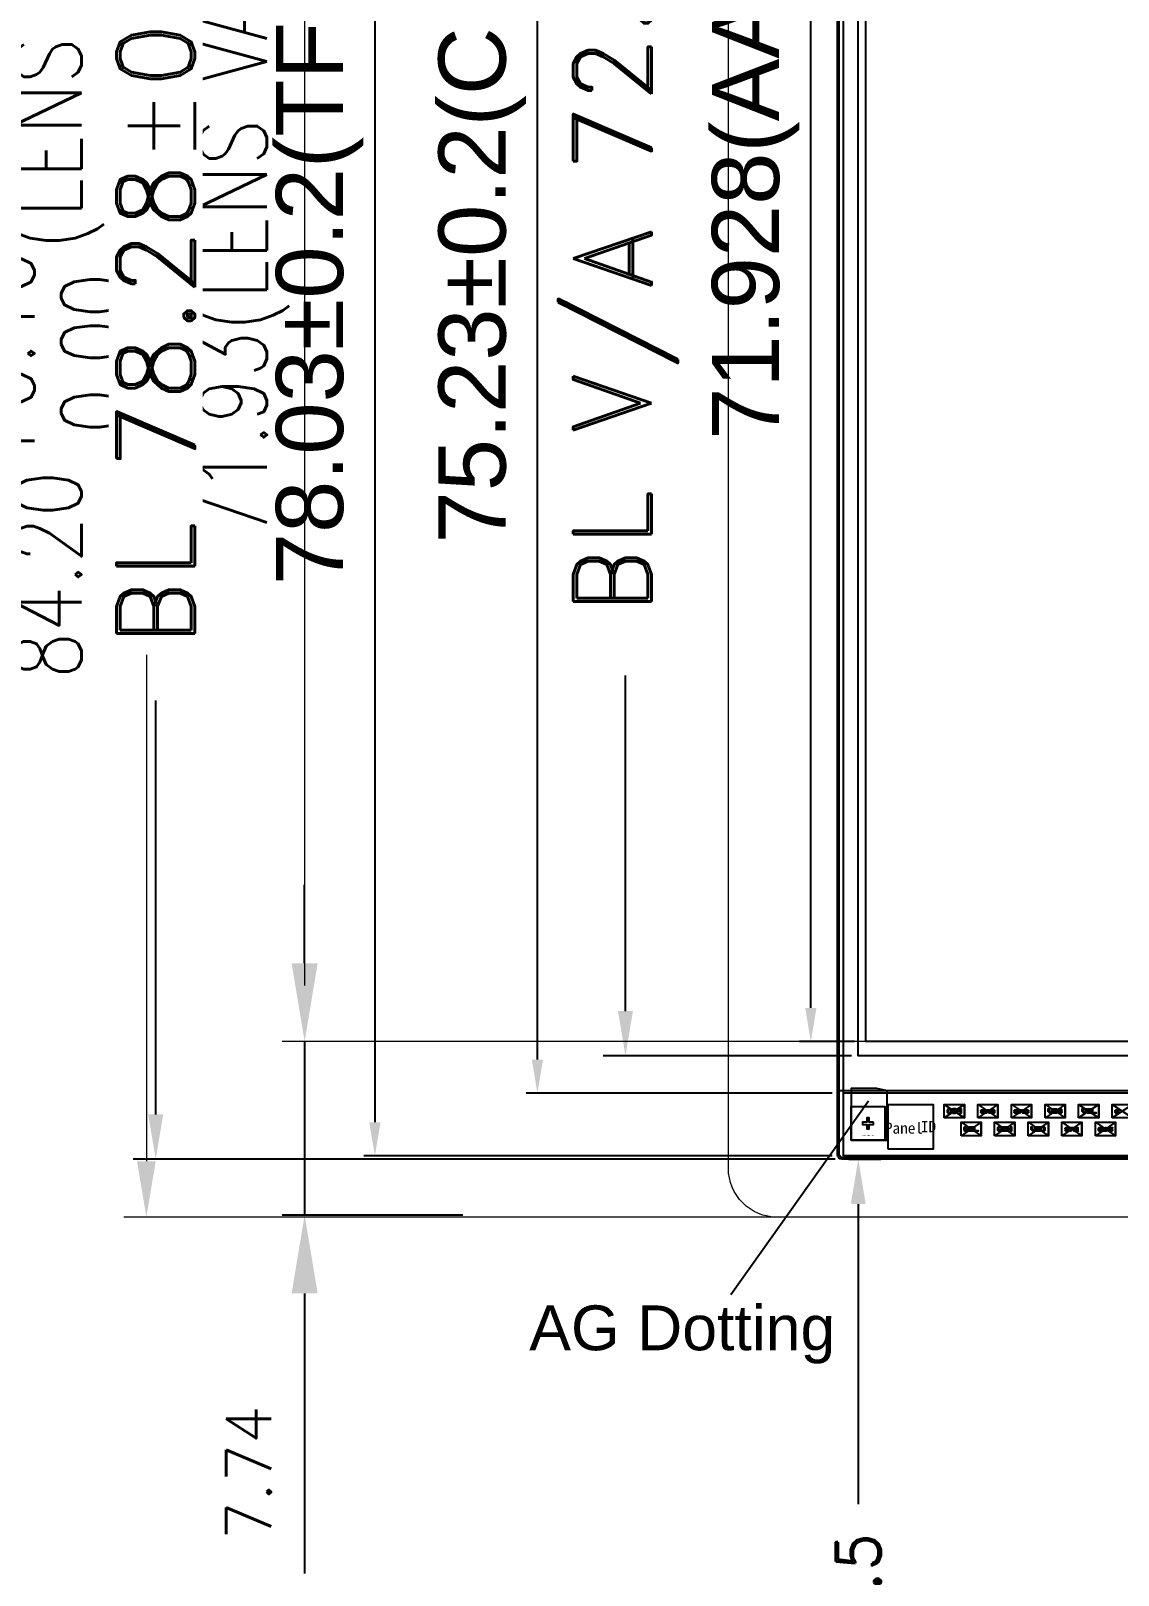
# Model space of a CAD drawing. Header units: millimetres. Extents: x 427 to 2444, y 137 to 817.
# Drawn here: x 1529.3 to 1577.9, y 268.5 to 337.4 of the extents above; entities that cross this region are included whole.
import ezdxf
from ezdxf.enums import TextEntityAlignment as Align

# ---------------------------------------------------------------- set-up
doc = ezdxf.new("R2010")
doc.units = ezdxf.units.MM
for name, color, linetype in [('DIM', 4, 'Continuous'), ('L1', 40, 'Continuous'), ('L240', 60, 'Continuous'), ('L4', 220, 'Continuous'), ('L6', 120, 'Continuous'), ('L63', 4, 'Continuous'), ('L90', 1, 'Continuous'), ('L91', 3, 'Continuous'), ('L92', 5, 'Continuous'), ('LCD_FPC', 22, 'Continuous'), ('Text', 7, 'Continuous')]:
    doc.layers.add(name, color=color, linetype=linetype)
doc.styles.add('Panel', font='arial.ttf')
doc.styles.add('ROMANS', font='romans.shx', dxfattribs={"width": 0.8})
doc.styles.get("Standard").update_dxf_attribs({"font": 'txt', "bigfont": 'gbcbig.shx'})
doc.styles.add('txt', font='simhei.ttf')
doc.styles.add('标注', font='romand.shx')
doc.dimstyles.new('AM_ISO', dxfattribs={"dimtxt": 2, "dimasz": 3.5, "dimexe": 1, "dimexo": 1, "dimgap": 1.5, "dimtad": 1, "dimzin": 9, "dimdsep": 46, "dimtxsty": 'Standard', "dimcen": 0, "dimclrd": 256, "dimclre": 256, "dimclrt": 256, "dimadec": 0, "dimazin": 2, "dimtp": 0.1, "dimtm": 0.1, "dimtfac": 1, "dimtmove": 0, "dimatfit": 3, "dimfxl": 1, "dimtolj": 1, "dimlwd": -1, "dimlwe": -1, "dimarcsym": 1})
doc.dimstyles.new('ISO-25$0', dxfattribs={"dimtxt": 2, "dimasz": 2, "dimexe": 1, "dimexo": 0.3, "dimgap": 0.6, "dimtad": 0, "dimzin": 1, "dimdsep": 46, "dimtxsty": '标注', "dimcen": 0, "dimclrd": 3, "dimclre": 3, "dimclrt": 3, "dimadec": 0, "dimazin": 0, "dimtfac": 1, "dimtmove": 0, "dimatfit": 3, "dimfxl": 1, "dimtolj": 1, "dimarcsym": 0})
doc.dimstyles.new('Panel', dxfattribs={"dimtxt": 3, "dimasz": 1.5, "dimexe": 0.5, "dimexo": 0.5, "dimgap": 0.5, "dimtad": 1, "dimdec": 4, "dimdsep": 46, "dimtxsty": 'Panel', "dimcen": 1.5, "dimclrd": 6, "dimclre": 6, "dimclrt": 6, "dimadec": 0, "dimazin": 0, "dimtfac": 1, "dimtdec": 4, "dimtmove": 0, "dimatfit": 3, "dimfxl": 1, "dimarcsym": 0})
doc.dimstyles.new('ZX', dxfattribs={"dimtxt": 6, "dimasz": 2.5, "dimexe": 1, "dimexo": 0, "dimgap": 0.4, "dimtad": 1, "dimlfac": -1, "dimzin": 1, "dimdsep": 46, "dimtxsty": 'ROMANS', "dimcen": 2.5, "dimclre": 4, "dimadec": 0, "dimazin": 0, "dimtfac": 1, "dimtmove": 0, "dimatfit": 3, "dimfxl": 1, "dimtolj": 1, "dimtzin": 0, "dimlwd": 13, "dimlwe": 13, "dimarcsym": 0})
doc.dimstyles.new('ZX-0.2', dxfattribs={"dimtxt": 6, "dimasz": 2.5, "dimexe": 1, "dimexo": 0, "dimgap": 0.4, "dimtad": 1, "dimlfac": -1, "dimzin": 1, "dimdsep": 46, "dimtxsty": 'ROMANS', "dimcen": 2.5, "dimclre": 4, "dimadec": 0, "dimazin": 0, "dimtol": 1, "dimtm": 0.2, "dimtfac": 1, "dimtmove": 0, "dimatfit": 3, "dimfxl": 1, "dimtolj": 1, "dimtzin": 0, "dimlwd": 13, "dimlwe": 13, "dimarcsym": 1})

# ---------------------------------------------------------------- blocks, each defined once
blk = doc.blocks.new('*D185')
at = {"layer": 'Defpoints', "color": 0}
for p in [(1562.558, 368.67), (1534.492, 284.47), (1575.45, 284.47)]:
    blk.add_point(p, dxfattribs=at)
at = {"layer": 'DIM', "color": 4, "lineweight": 13}
for p, q in [((1562.558, 368.67), (1533.492, 368.67)), ((1575.45, 284.47), (1533.492, 284.47))]:
    blk.add_line(p, q, dxfattribs=at)
at = {"layer": 'DIM', "color": 0, "lineweight": 13}
blk.add_line((1534.492, 366.17), (1534.492, 286.97), dxfattribs=at)
at = {"layer": 'DIM', "color": 0}
for points in [[(1534.075, 366.17), (1534.909, 366.17), (1534.492, 368.67)], [(1534.075, 286.97), (1534.909, 286.97), (1534.492, 284.47)]]:
    blk.add_solid(points, dxfattribs=at)
at = {"layer": 'DIM', "color": 0, "lineweight": 0, "insert": (1530.092, 326.57), "char_height": 3, "attachment_point": 5, "rotation": 90, "style": 'ROMANS'}
blk.add_mtext('\\A1;84.20\\S+0.10^  0.00;(LENS OD)', dxfattribs=at)
blk = doc.blocks.new('*D186')
at = {"layer": 'Defpoints', "color": 0}
for p in [(1567.752, 364.238), (1541.557, 292.31), (1566.646, 292.31)]:
    blk.add_point(p, dxfattribs=at)
at = {"layer": 'DIM', "color": 4, "lineweight": 13}
for p, q in [((1567.752, 364.238), (1540.557, 364.238)), ((1566.646, 292.31), (1540.557, 292.31))]:
    blk.add_line(p, q, dxfattribs=at)
at = {"layer": 'DIM', "color": 0, "lineweight": 13}
blk.add_line((1541.557, 361.738), (1541.557, 294.81), dxfattribs=at)
at = {"layer": 'DIM', "color": 0}
for points in [[(1541.14, 361.738), (1541.974, 361.738), (1541.557, 364.238)], [(1541.14, 294.81), (1541.974, 294.81), (1541.557, 292.31)]]:
    blk.add_solid(points, dxfattribs=at)
at = {"layer": 'DIM', "color": 0, "lineweight": 0, "insert": (1538.871, 327.505), "char_height": 3, "attachment_point": 5, "rotation": 90, "style": 'ROMANS'}
blk.add_mtext('\\A1;71.93(LENS VA)', dxfattribs=at)
blk = doc.blocks.new('*D187')
at = {"layer": 'Defpoints', "color": 0}
for p in [(1644.671, 394.939), (1560.471, 352.03), (1644.671, 294.205)]:
    blk.add_point(p, dxfattribs=at)
at = {"layer": 'DIM', "color": 4, "lineweight": 13}
for p, q in [((1560.471, 352.03), (1560.471, 395.939)), ((1644.671, 294.205), (1644.671, 395.939))]:
    blk.add_line(p, q, dxfattribs=at)
at = {"layer": 'DIM', "color": 0, "lineweight": 13}
blk.add_line((1562.971, 394.939), (1642.171, 394.939), dxfattribs=at)
at = {"layer": 'DIM', "color": 0}
for points in [[(1562.971, 395.355), (1562.971, 394.522), (1560.471, 394.939)], [(1642.171, 395.355), (1642.171, 394.522), (1644.671, 394.939)]]:
    blk.add_solid(points, dxfattribs=at)
at = {"layer": 'DIM', "color": 0, "lineweight": 0, "insert": (1602.571, 399.339), "char_height": 3, "attachment_point": 5, "style": 'ROMANS'}
blk.add_mtext('\\A1;84.20\\S+0.10^  0.00;(LENS OD)', dxfattribs=at)
blk = doc.blocks.new('*D190')
at = {"layer": 'Defpoints', "color": 0}
for p in [(1541.557, 292.31), (1541.557, 284.57), (1549.614, 284.57)]:
    blk.add_point(p, dxfattribs=at)
at = {"layer": 'DIM'}
for p, q in [((1541.557, 295.81), (1541.557, 299.31)), ((1541.557, 292.31), (1541.557, 284.57)), ((1548.614, 284.57), (1540.557, 284.57)), ((1541.557, 281.07), (1541.557, 268.57))]:
    blk.add_line(p, q, dxfattribs=at)
for points in [[(1540.974, 295.81), (1542.14, 295.81), (1541.557, 292.31)], [(1540.974, 281.07), (1542.14, 281.07), (1541.557, 284.57)]]:
    blk.add_solid(points, dxfattribs=at)
at = {"layer": 'DIM', "lineweight": 0, "insert": (1539.057, 273.07), "char_height": 2, "attachment_point": 5, "rotation": 90}
blk.add_mtext('\\A1;7.74', dxfattribs=at)
blk = doc.blocks.new('GND_PAD')
at = {"layer": 'L6'}
blk.add_lwpolyline([(0.15, 0.1), (0.15, 2.297925), (0.605212, 2.4), (1.75, 2.4), (1.75, 0.1), (0.15, 0.1)], close=True, dxfattribs=at)
blk = doc.blocks.new('CELL_KEY_II')
at = {"layer": 'L1'}
blk.add_lwpolyline([(0.25, 0.05), (0.05, 0.05), (0.05, 0.25), (-0.05, 0.25), (-0.05, 0.05), (-0.25, 0.05), (-0.25, -0.05), (-0.05, -0.05), (-0.05, -0.25), (0.05, -0.25), (0.05, -0.05), (0.25, -0.05), (0.25, 0.05)], close=True, dxfattribs=at)
at = {"layer": 'L63'}
blk.add_lwpolyline([(-0.75, -0.75), (-0.75, 0.75), (0.75, 0.75), (0.75, -0.75), (-0.75, -0.75)], close=True, dxfattribs=at)
at = {"layer": 'L63', "style": 'txt'}
blk.add_text('PANEL PROC KEY', height=0.05, dxfattribs=at).set_placement((-0.007, -0.5425), align=Align.MIDDLE_CENTER)
blk = doc.blocks.new('PANEL_ID')
at = {"layer": 'L1'}
blk.add_lwpolyline([(0, 0), (0, 2), (2, 2), (2, 0), (0, 0)], close=True, dxfattribs=at)
at = {"layer": 'L240', "style": 'txt'}
for s, p in [('Panel', (0.70325, 0.94075)), ('ID', (1.7995, 1.002583))]:
    blk.add_text(s, height=0.5, dxfattribs=at).set_placement(p, align=Align.MIDDLE_CENTER)
blk = doc.blocks.new('CELL_TEST_PAD_GOA')
at = {"color": 5, "linetype": 'Continuous'}
blk.add_lwpolyline([(-0.15, 0.6), (0.75, 0), (0.75, 0.6), (-0.15, 0)], dxfattribs=at)
at = {"layer": 'L63', "color": 5}
blk.add_lwpolyline([(-0.15, 0), (-0.15, 0.6), (0.75, 0.6), (0.75, 0), (-0.15, 0)], close=True, dxfattribs=at)
blk = doc.blocks.new('CELL_TEST_GOA_NUMBER')
at = {"layer": 'L4'}
for points in [[(1.60625, 0.0395), (1.60625, 0.1595), (1.64625, 0.1995), (1.76625, 0.1995), (1.80625, 0.1595), (1.80625, 0.1195), (1.76625, 0.1195), (1.76625, 0.1395), (1.74625, 0.1595), (1.66625, 0.1595), (1.64625, 0.1395), (1.64625, 0.0595), (1.66625, 0.0395), (1.74625, 0.0395), (1.76625, 0.0595), (1.76625, 0.0795), (1.80625, 0.0795), (1.80625, 0.0395), (1.76625, -0.0005), (1.64625, -0.0005), (1.60625, 0.0395)], [(1.85625, -0.0005), (1.97625, -0.0005), (2.01625, 0.0395), (2.01625, 0.1595), (1.97625, 0.1995), (1.85625, 0.1995), (1.81625, 0.1595), (1.81625, 0.0395), (1.85625, -0.0005), (1.85625, 0.1395), (1.87625, 0.1595), (1.95625, 0.1595), (1.97625, 0.1395), (1.97625, 0.0595), (1.95625, 0.0395), (1.87625, 0.0395), (1.85625, 0.0595), (1.85625, -0.0005)], [(2.02625, -0.0005), (2.02625, 0.1995), (2.06625, 0.1995), (2.12625, 0.1395), (2.18625, 0.1995), (2.22625, 0.1995), (2.22625, -0.0005), (2.18625, -0.0005), (2.18625, 0.1395), (2.12625, 0.0795), (2.06625, 0.1395), (2.06625, -0.0005), (2.02625, -0.0005)], [(3.09875, 0.033), (3.09875, 0.048), (3.12875, 0.048), (3.14375, 0.033), (3.20375, 0.033), (3.21875, 0.048), (3.20375, 0.063), (3.12875, 0.063), (3.09875, 0.093), (3.09875, 0.123), (3.12875, 0.153), (3.21875, 0.153), (3.24875, 0.123), (3.24875, 0.108), (3.21875, 0.108), (3.20375, 0.123), (3.14375, 0.123), (3.12875, 0.108), (3.14375, 0.093), (3.21875, 0.093), (3.24875, 0.063), (3.24875, 0.033), (3.21875, 0.003), (3.12875, 0.003), (3.09875, 0.033)], [(3.25875, 0.123), (3.25875, 0.153), (3.40875, 0.153), (3.40875, 0.123), (3.34875, 0.123), (3.34875, 0.003), (3.31875, 0.003), (3.31875, 0.123), (3.25875, 0.123)], [(3.41875, 0.063), (3.41875, 0.153), (3.44875, 0.153), (3.44875, 0.078), (3.49375, 0.033), (3.53875, 0.078), (3.53875, 0.153), (3.56875, 0.153), (3.56875, 0.063), (3.50875, 0.003), (3.47875, 0.003), (3.41875, 0.063)], [(3.60875, 0.003), (3.69875, 0.003), (3.72875, 0.033), (3.72875, 0.123), (3.69875, 0.153), (3.60875, 0.153), (3.57875, 0.123), (3.57875, 0.033), (3.60875, 0.003), (3.60875, 0.108), (3.62375, 0.123), (3.68375, 0.123), (3.69875, 0.108), (3.69875, 0.048), (3.68375, 0.033), (3.62375, 0.033), (3.60875, 0.048), (3.60875, 0.003)], [(3.60875, 0.108), (3.62375, 0.123), (3.69875, 0.048), (3.68375, 0.033), (3.60875, 0.108)], [(4.59125, 0.0395), (4.59125, 0.0545), (4.62125, 0.0545), (4.63625, 0.0395), (4.69625, 0.0395), (4.71125, 0.0545), (4.69625, 0.0695), (4.62125, 0.0695), (4.59125, 0.0995), (4.59125, 0.1295), (4.62125, 0.1595), (4.71125, 0.1595), (4.74125, 0.1295), (4.74125, 0.1145), (4.71125, 0.1145), (4.69625, 0.1295), (4.63625, 0.1295), (4.62125, 0.1145), (4.63625, 0.0995), (4.71125, 0.0995), (4.74125, 0.0695), (4.74125, 0.0395), (4.71125, 0.0095), (4.62125, 0.0095), (4.59125, 0.0395)], [(4.75125, 0.1295), (4.75125, 0.1595), (4.90125, 0.1595), (4.90125, 0.1295), (4.84125, 0.1295), (4.84125, 0.0095), (4.81125, 0.0095), (4.81125, 0.1295), (4.75125, 0.1295)], [(4.91125, 0.0695), (4.91125, 0.1595), (4.94125, 0.1595), (4.94125, 0.0845), (4.98625, 0.0395), (5.03125, 0.0845), (5.03125, 0.1595), (5.06125, 0.1595), (5.06125, 0.0695), (5.00125, 0.0095), (4.97125, 0.0095), (4.91125, 0.0695)], [(5.07125, 0.0395), (5.07125, 0.0695), (5.10125, 0.0695), (5.10125, 0.0545), (5.11625, 0.0395), (5.17625, 0.0395), (5.19125, 0.0545), (5.17625, 0.0695), (5.14625, 0.0695), (5.14625, 0.0995), (5.17625, 0.0995), (5.19125, 0.1145), (5.17625, 0.1295), (5.11625, 0.1295), (5.10125, 0.1145), (5.10125, 0.0995), (5.07125, 0.0995), (5.07125, 0.1295), (5.10125, 0.1595), (5.19125, 0.1595), (5.22125, 0.1295), (5.22125, 0.0995), (5.20625, 0.0845), (5.22125, 0.0695), (5.22125, 0.0395), (5.19125, 0.0095), (5.10125, 0.0095), (5.07125, 0.0395)], [(6.1035, 0.0795), (6.1035, 0.1995), (6.1435, 0.1995), (6.1435, 0.0995), (6.2035, 0.0395), (6.2635, 0.0995), (6.2635, 0.1995), (6.3035, 0.1995), (6.3035, 0.0795), (6.2235, -0.0005), (6.1835, -0.0005), (6.1035, 0.0795)], [(6.3135, -0.0005), (6.3135, 0.1995), (6.4735, 0.1995), (6.5135, 0.1595), (6.5135, 0.0395), (6.4735, -0.0005), (6.3535, -0.0005), (6.3535, 0.0395), (6.4535, 0.0395), (6.4735, 0.0595), (6.4735, 0.1395), (6.4535, 0.1595), (6.3535, 0.1595), (6.3535, -0.0005), (6.3135, -0.0005)], [(6.5235, 0.0395), (6.5235, 0.0595), (6.5635, 0.0595), (6.5835, 0.0395), (6.6635, 0.0395), (6.6835, 0.0595), (6.6635, 0.0795), (6.5635, 0.0795), (6.5235, 0.1195), (6.5235, 0.1595), (6.5635, 0.1995), (6.6835, 0.1995), (6.7235, 0.1595), (6.7235, 0.1395), (6.6835, 0.1395), (6.6635, 0.1595), (6.5835, 0.1595), (6.5635, 0.1395), (6.5835, 0.1195), (6.6835, 0.1195), (6.7235, 0.0795), (6.7235, 0.0395), (6.6835, -0.0005), (6.5635, -0.0005), (6.5235, 0.0395)], [(7.62225, 0.0795), (7.62225, 0.1995), (7.66225, 0.1995), (7.66225, 0.0995), (7.72225, 0.0395), (7.78225, 0.0995), (7.78225, 0.1995), (7.82225, 0.1995), (7.82225, 0.0795), (7.74225, -0.0005), (7.70225, -0.0005), (7.62225, 0.0795)], [(7.83225, 0.0395), (7.83225, 0.1595), (7.87225, 0.1995), (7.99225, 0.1995), (8.03225, 0.1595), (8.03225, 0.1195), (7.99225, 0.1195), (7.99225, 0.1395), (7.97225, 0.1595), (7.89225, 0.1595), (7.87225, 0.1395), (7.87225, 0.0595), (7.89225, 0.0395), (7.97225, 0.0395), (7.99225, 0.0595), (7.95225, 0.0595), (7.95225, 0.0795), (8.03225, 0.0795), (8.03225, -0.0005), (8.01225, -0.0005), (8.01225, 0.0195), (7.99225, -0.0005), (7.87225, -0.0005), (7.83225, 0.0395)], [(8.04225, -0.0005), (8.04225, 0.1995), (8.08225, 0.1995), (8.08225, 0.0395), (8.24225, 0.0395), (8.24225, -0.0005), (8.04225, -0.0005)], [(9.1015, 0.0395), (9.1015, 0.1295), (9.1315, 0.1595), (9.2215, 0.1595), (9.2515, 0.1295), (9.2515, 0.0995), (9.2215, 0.0995), (9.2215, 0.1145), (9.2065, 0.1295), (9.1465, 0.1295), (9.1315, 0.1145), (9.1315, 0.0545), (9.1465, 0.0395), (9.2065, 0.0395), (9.2215, 0.0545), (9.2215, 0.0695), (9.2515, 0.0695), (9.2515, 0.0395), (9.2215, 0.0095), (9.1315, 0.0095), (9.1015, 0.0395)], [(2.357, -0.7605), (2.357, -0.6405), (2.397, -0.6005), (2.517, -0.6005), (2.557, -0.6405), (2.557, -0.6805), (2.517, -0.6805), (2.517, -0.6605), (2.497, -0.6405), (2.417, -0.6405), (2.397, -0.6605), (2.397, -0.7405), (2.417, -0.7605), (2.497, -0.7605), (2.517, -0.7405), (2.477, -0.7405), (2.477, -0.7205), (2.557, -0.7205), (2.557, -0.8005), (2.537, -0.8005), (2.537, -0.7805), (2.517, -0.8005), (2.397, -0.8005), (2.357, -0.7605)], [(2.567, -0.7605), (2.567, -0.6405), (2.607, -0.6005), (2.727, -0.6005), (2.767, -0.6405), (2.767, -0.6805), (2.727, -0.6805), (2.727, -0.6605), (2.707, -0.6405), (2.627, -0.6405), (2.607, -0.6605), (2.607, -0.7405), (2.627, -0.7605), (2.707, -0.7605), (2.727, -0.7405), (2.727, -0.7205), (2.767, -0.7205), (2.767, -0.7605), (2.727, -0.8005), (2.607, -0.8005), (2.567, -0.7605)], [(2.777, -0.8005), (2.777, -0.6005), (2.817, -0.6005), (2.817, -0.7605), (2.977, -0.7605), (2.977, -0.8005), (2.777, -0.8005)], [(3.8565, -0.7605), (3.8565, -0.6405), (3.8965, -0.6005), (4.0165, -0.6005), (4.0565, -0.6405), (4.0565, -0.6805), (4.0165, -0.6805), (4.0165, -0.6605), (3.9965, -0.6405), (3.9165, -0.6405), (3.8965, -0.6605), (3.8965, -0.7405), (3.9165, -0.7605), (3.9965, -0.7605), (4.0165, -0.7405), (3.9765, -0.7405), (3.9765, -0.7205), (4.0565, -0.7205), (4.0565, -0.8005), (4.0365, -0.8005), (4.0365, -0.7805), (4.0165, -0.8005), (3.8965, -0.8005), (3.8565, -0.7605)], [(4.0665, -0.7605), (4.0665, -0.6405), (4.1065, -0.6005), (4.2265, -0.6005), (4.2665, -0.6405), (4.2665, -0.6805), (4.2265, -0.6805), (4.2265, -0.6605), (4.2065, -0.6405), (4.1265, -0.6405), (4.1065, -0.6605), (4.1065, -0.7405), (4.1265, -0.7605), (4.2065, -0.7605), (4.2265, -0.7405), (4.2265, -0.7205), (4.2665, -0.7205), (4.2665, -0.7605), (4.2265, -0.8005), (4.1065, -0.8005), (4.0665, -0.7605)], [(4.2765, -0.8005), (4.2765, -0.6005), (4.3165, -0.6005), (4.3165, -0.6805), (4.4365, -0.6805), (4.4365, -0.6005), (4.4765, -0.6005), (4.4765, -0.8005), (4.4365, -0.8005), (4.4365, -0.7205), (4.3165, -0.7205), (4.3165, -0.8005), (4.2765, -0.8005)], [(5.341, -0.7205), (5.341, -0.6005), (5.381, -0.6005), (5.381, -0.7005), (5.441, -0.7605), (5.501, -0.7005), (5.501, -0.6005), (5.541, -0.6005), (5.541, -0.7205), (5.461, -0.8005), (5.421, -0.8005), (5.341, -0.7205)], [(5.551, -0.7605), (5.551, -0.7405), (5.591, -0.7405), (5.611, -0.7605), (5.691, -0.7605), (5.711, -0.7405), (5.691, -0.7205), (5.591, -0.7205), (5.551, -0.6805), (5.551, -0.6405), (5.591, -0.6005), (5.711, -0.6005), (5.751, -0.6405), (5.751, -0.6605), (5.711, -0.6605), (5.691, -0.6405), (5.611, -0.6405), (5.591, -0.6605), (5.611, -0.6805), (5.711, -0.6805), (5.751, -0.7205), (5.751, -0.7605), (5.711, -0.8005), (5.591, -0.8005), (5.551, -0.7605)], [(5.761, -0.8005), (5.761, -0.6005), (5.921, -0.6005), (5.961, -0.6405), (5.961, -0.7605), (5.921, -0.8005), (5.801, -0.8005), (5.801, -0.7605), (5.901, -0.7605), (5.921, -0.7405), (5.921, -0.6605), (5.901, -0.6405), (5.801, -0.6405), (5.801, -0.8005), (5.761, -0.8005)], [(6.86525, -0.7605), (6.86525, -0.7455), (6.89525, -0.7455), (6.91025, -0.7605), (6.97025, -0.7605), (6.98525, -0.7455), (6.97025, -0.7305), (6.89525, -0.7305), (6.86525, -0.7005), (6.86525, -0.6705), (6.89525, -0.6405), (6.98525, -0.6405), (7.01525, -0.6705), (7.01525, -0.6855), (6.98525, -0.6855), (6.97025, -0.6705), (6.91025, -0.6705), (6.89525, -0.6855), (6.91025, -0.7005), (6.98525, -0.7005), (7.01525, -0.7305), (7.01525, -0.7605), (6.98525, -0.7905), (6.89525, -0.7905), (6.86525, -0.7605)], [(7.02525, -0.6705), (7.02525, -0.6405), (7.17525, -0.6405), (7.17525, -0.6705), (7.11525, -0.6705), (7.11525, -0.7905), (7.08525, -0.7905), (7.08525, -0.6705), (7.02525, -0.6705)], [(7.18525, -0.7305), (7.18525, -0.6405), (7.21525, -0.6405), (7.21525, -0.7155), (7.26025, -0.7605), (7.30525, -0.7155), (7.30525, -0.6405), (7.33525, -0.6405), (7.33525, -0.7305), (7.27525, -0.7905), (7.24525, -0.7905), (7.18525, -0.7305)], [(7.37525, -0.6705), (7.40525, -0.6405), (7.43525, -0.6405), (7.43525, -0.7755), (7.45025, -0.7755), (7.45025, -0.7905), (7.39025, -0.7905), (7.39025, -0.7755), (7.40525, -0.7755), (7.40525, -0.6705), (7.39025, -0.6855), (7.37525, -0.6705)], [(8.3485, -0.7605), (8.3485, -0.6705), (8.3785, -0.6405), (8.4685, -0.6405), (8.4985, -0.6705), (8.4985, -0.7005), (8.4685, -0.7005), (8.4685, -0.6855), (8.4535, -0.6705), (8.3935, -0.6705), (8.3785, -0.6855), (8.3785, -0.7455), (8.3935, -0.7605), (8.4535, -0.7605), (8.4685, -0.7455), (8.4685, -0.7305), (8.4985, -0.7305), (8.4985, -0.7605), (8.4685, -0.7905), (8.3785, -0.7905), (8.3485, -0.7605)], [(8.5085, -0.7905), (8.5085, -0.6405), (8.5385, -0.6405), (8.5385, -0.7605), (8.6585, -0.7605), (8.6585, -0.7905), (8.5085, -0.7905)], [(8.6685, -0.7905), (8.6685, -0.6405), (8.6985, -0.6405), (8.6985, -0.7005), (8.7285, -0.7005), (8.7885, -0.6405), (8.8185, -0.6405), (8.8185, -0.6705), (8.8035, -0.6705), (8.7585, -0.7155), (8.8035, -0.7605), (8.8185, -0.7605), (8.8185, -0.7905), (8.7885, -0.7905), (8.7285, -0.7305), (8.6985, -0.7305), (8.6985, -0.7905), (8.6685, -0.7905)], [(8.8285, -0.7605), (8.8285, -0.7455), (8.8585, -0.7455), (8.8735, -0.7605), (8.9335, -0.7605), (8.9485, -0.7455), (8.9335, -0.7305), (8.8285, -0.7305), (8.8285, -0.6405), (8.9785, -0.6405), (8.9785, -0.6705), (8.8585, -0.6705), (8.8585, -0.7005), (8.9485, -0.7005), (8.9785, -0.7305), (8.9785, -0.7605), (8.9485, -0.7905), (8.8585, -0.7905), (8.8285, -0.7605)]]:
    blk.add_lwpolyline(points, close=True, dxfattribs=at)
blk = doc.blocks.new('CELL_TEST_PAD_ALL')
at = {"row_count": 1, "row_spacing": 0.6, "column_spacing": 1.5}
for p, column_count in [((0.258, 0.8), 8), ((1.008, 0), 7)]:
    blk.add_blockref('CELL_TEST_PAD_GOA', p, dxfattribs=dict(at, column_count=column_count))
blk.add_blockref('CELL_TEST_GOA_NUMBER', (-1.3575, 1.0005))
blk = doc.blocks.new('CELL_TEST_ALL')
blk.add_blockref('CELL_TEST_PAD_ALL', (-19.0265, -0.6335))
blk = doc.blocks.new('*D223')
at = {"color": 6, "linetype": 'Continuous', "lineweight": -2}
for p, q in [((1565.106, 365.24), (1544.193, 365.24)), ((1544.693, 363.74), (1544.693, 288.71)), ((1565.106, 287.21), (1544.193, 287.21))]:
    blk.add_line(p, q, dxfattribs=at)
at = {"color": 6, "linetype": 'Continuous'}
for points in [[(1544.443, 363.74), (1544.943, 363.74), (1544.693, 365.24)], [(1544.443, 288.71), (1544.943, 288.71), (1544.693, 287.21)]]:
    blk.add_solid(points, dxfattribs=at)
at = {"layer": 'Defpoints', "color": 0, "linetype": 'Continuous'}
for p in [(1565.606, 365.24), (1544.693, 287.21), (1565.606, 287.21)]:
    blk.add_point(p, dxfattribs=at)
at = {"color": 6, "linetype": 'Continuous', "insert": (1542.226, 327.218), "char_height": 3, "attachment_point": 5, "rotation": 90, "style": 'Panel'}
blk.add_mtext('78.03%%P0.2(TFT)', dxfattribs=at)
blk = doc.blocks.new('*D224')
at = {"color": 6, "linetype": 'Continuous', "lineweight": -2}
for p, q in [((1565.106, 365.24), (1551.448, 365.24)), ((1551.948, 291.51), (1551.948, 363.74)), ((1565.106, 290.01), (1551.448, 290.01))]:
    blk.add_line(p, q, dxfattribs=at)
at = {"color": 6, "linetype": 'Continuous'}
for points in [[(1551.698, 363.74), (1552.198, 363.74), (1551.948, 365.24)], [(1551.698, 291.51), (1552.198, 291.51), (1551.948, 290.01)]]:
    blk.add_solid(points, dxfattribs=at)
at = {"layer": 'Defpoints', "color": 0, "linetype": 'Continuous'}
for p in [(1551.948, 365.24), (1565.606, 365.24), (1565.606, 290.01)]:
    blk.add_point(p, dxfattribs=at)
at = {"color": 6, "linetype": 'Continuous', "insert": (1549.481, 328.032), "char_height": 3, "attachment_point": 5, "rotation": 90, "style": 'Panel'}
blk.add_mtext('75.23%%P0.2(CF)', dxfattribs=at)
blk = doc.blocks.new('*D225')
at = {"color": 6, "linetype": 'Continuous', "lineweight": -2}
for p, q in [((1566.107, 364.238), (1563.653, 364.238)), ((1564.153, 293.81), (1564.153, 362.738)), ((1566.107, 292.31), (1563.653, 292.31))]:
    blk.add_line(p, q, dxfattribs=at)
at = {"color": 6, "linetype": 'Continuous'}
for points in [[(1563.903, 362.738), (1564.403, 362.738), (1564.153, 364.238)], [(1563.903, 293.81), (1564.403, 293.81), (1564.153, 292.31)]]:
    blk.add_solid(points, dxfattribs=at)
at = {"layer": 'Defpoints', "color": 0, "linetype": 'Continuous'}
for p in [(1564.153, 364.238), (1566.607, 364.238), (1566.607, 292.31)]:
    blk.add_point(p, dxfattribs=at)
at = {"color": 6, "linetype": 'Continuous', "insert": (1561.686, 329.762), "char_height": 3, "attachment_point": 5, "rotation": 90, "style": 'Panel'}
blk.add_mtext('71.928(AA)', dxfattribs=at)
blk = doc.blocks.new('*D231')
at = {"color": 3, "linetype": 'ByBlock', "lineweight": -2}
for p, q in [((1565.971, 364.473), (1554.878, 364.473)), ((1555.878, 362.473), (1555.878, 347.507)), ((1555.878, 293.673), (1555.878, 308.64))]:
    blk.add_line(p, q, dxfattribs=at)
at = {"color": 3, "lineweight": -2}
blk.add_line((1565.971, 291.673), (1554.878, 291.673), dxfattribs=at)
at = {"color": 3}
for points in [[(1555.544, 362.473), (1556.211, 362.473), (1555.878, 364.473)], [(1555.544, 293.673), (1556.211, 293.673), (1555.878, 291.673)]]:
    blk.add_solid(points, dxfattribs=at)
at = {"layer": 'Defpoints', "color": 0}
for p in [(1555.878, 364.473), (1566.271, 364.473), (1566.271, 291.673)]:
    blk.add_point(p, dxfattribs=at)
at = {"color": 3, "insert": (1555.878, 328.073), "char_height": 3.5, "attachment_point": 5, "rotation": 90, "style": '标注', "bg_fill": 3, "box_fill_scale": 1.1, "bg_fill_color": 256, "bg_fill_true_color": 13158600, "bg_fill_transparency": 5203676}
blk.add_mtext('\\A1;BL V/A 72.80', dxfattribs=at)
blk = doc.blocks.new('*D233')
at = {"color": 3, "lineweight": -2}
blk.add_line((1565.246, 365.34), (1533.91, 365.34), dxfattribs=at)
at = {"color": 3, "linetype": 'ByBlock', "lineweight": -2}
for p, q in [((1534.91, 363.34), (1534.91, 344.866)), ((1534.91, 289.058), (1534.91, 307.533)), ((1565.246, 287.058), (1533.91, 287.058))]:
    blk.add_line(p, q, dxfattribs=at)
at = {"color": 3}
for points in [[(1534.577, 363.34), (1535.244, 363.34), (1534.91, 365.34)], [(1534.577, 289.058), (1535.244, 289.058), (1534.91, 287.058)]]:
    blk.add_solid(points, dxfattribs=at)
at = {"layer": 'Defpoints', "color": 0}
for p in [(1565.546, 365.34), (1534.91, 287.058), (1565.546, 287.058)]:
    blk.add_point(p, dxfattribs=at)
at = {"color": 3, "insert": (1534.91, 326.199), "char_height": 3.5, "attachment_point": 5, "rotation": 90, "style": '标注', "bg_fill": 3, "box_fill_scale": 1.1, "bg_fill_color": 256, "bg_fill_true_color": 13158600, "bg_fill_transparency": 5203396}
blk.add_mtext('\\A1;BL 78.28±0.2', dxfattribs=at)
blk = doc.blocks.new('*D236')
at = {"layer": 'Defpoints', "color": 0}
for p in [(1565.546, 287.058), (1566.27, 239.688), (1593.207, 239.688)]:
    blk.add_point(p, dxfattribs=at)
at = {"layer": 'LCD_FPC', "color": 3, "lineweight": -2}
for p, q in [((1565.846, 287.058), (1567.27, 287.058)), ((1566.27, 285.058), (1566.27, 271.665)), ((1566.27, 241.688), (1566.27, 255.082)), ((1592.907, 239.688), (1565.27, 239.688))]:
    blk.add_line(p, q, dxfattribs=at)
at = {"layer": 'LCD_FPC', "color": 3}
for points in [[(1565.937, 285.058), (1566.604, 285.058), (1566.27, 287.058)], [(1565.937, 241.688), (1566.604, 241.688), (1566.27, 239.688)]]:
    blk.add_solid(points, dxfattribs=at)
at = {"layer": 'LCD_FPC', "color": 3, "insert": (1566.27, 263.373), "char_height": 2, "attachment_point": 5, "rotation": 90, "style": '标注'}
blk.add_mtext('\\A1;47.37±0.5', dxfattribs=at)

msp = doc.modelspace()

# ---------------------------------------------------------------- linework, layer by layer
at = {"linetype": 'Continuous'}
msp.add_line((1566.72802, 289.65391), (1560.5825, 281.00833), dxfattribs=at)
at = {"color": 89, "lineweight": 0}
msp.add_lwpolyline([(1562.6712, 368.67044), (1642.4712, 368.67044, -0.41421356), (1644.6712, 366.47044), (1644.6712, 286.67044, -0.41421356), (1642.4712, 284.47044), (1562.6712, 284.47044, -0.41421356), (1560.4712, 286.67044), (1560.4712, 366.47044, -0.41421356)], format="xyb", close=True, dxfattribs=at)
at = {"color": 7}
msp.add_lwpolyline([(1565.54553, 365.34044), (1639.59687, 365.34044, -0.41421627), (1639.79687, 365.14044), (1639.79615, 287.25844, -0.41421086), (1639.59615, 287.05844), (1565.54615, 287.05844, -0.41421123), (1565.34615, 287.25844), (1565.34553, 365.14044, -0.41421589)], format="xyb", close=True, dxfattribs=at)
at = {"color": 6}
msp.add_lwpolyline([(1565.57053, 365.26544), (1639.57187, 365.26544, -0.41421627), (1639.72187, 365.11544), (1639.72115, 287.28344, -0.41421085), (1639.57115, 287.13344), (1565.57115, 287.13344, -0.41421123), (1565.42115, 287.28344), (1565.42053, 365.11544, -0.41421589)], format="xyb", close=True, dxfattribs=at)
msp.add_lwpolyline([(1638.87115, 364.47344), (1638.87115, 291.67344), (1566.27115, 291.67344), (1566.27115, 364.47344)], close=True, dxfattribs=at)
at = {"layer": 'L90', "color": 7}
msp.add_lwpolyline([(1565.6062, 287.21044), (1565.6062, 365.24044), (1639.5362, 365.24044), (1639.5362, 287.21044), (1565.6062, 287.21044)], close=True, dxfattribs=at)
at = {"layer": 'L91', "color": 7}
msp.add_lwpolyline([(1565.6062, 290.01044), (1565.6062, 365.24044), (1639.5362, 365.24044), (1639.5362, 290.01044), (1565.6062, 290.01044)], close=True, dxfattribs=at)
at = {"layer": 'L92', "color": 5}
msp.add_lwpolyline([(1566.6072, 292.31044), (1566.6072, 364.23844), (1638.5352, 364.23844), (1638.5352, 292.31044), (1566.6072, 292.31044)], close=True, dxfattribs=at)
at = {"layer": 'LCD_FPC'}
msp.add_lwpolyline([(1566.6072, 364.23844), (1638.5352, 364.23844), (1638.5352, 292.31044), (1566.6072, 292.31044)], close=True, dxfattribs=at)

# ---------------------------------------------------------------- block references
at = {"yscale": -1, "rotation": 180}
msp.add_blockref('GND_PAD', (1567.7062, 287.81044), dxfattribs=at)
for name, p in [('CELL_KEY_II', (1566.7062, 288.66044)), ('PANEL_ID', (1567.6062, 287.51044)), ('CELL_TEST_ALL', (1589.0247, 288.74394))]:
    msp.add_blockref(name, p)

# ---------------------------------------------------------------- texts
at = {"layer": 'Text', "insert": (1551.58212, 280.53753), "char_height": 2, "attachment_point": 1, "style": 'Panel'}
msp.add_mtext('{\\C0;AG Dotting}', dxfattribs=at)

# ---------------------------------------------------------------- dimensions: what is measured, and where the dimension line sits
at = {"color": 5, "linetype": 'Continuous'}
for base, p1, p2, text, override, picture, middle in [((1544.69283, 287.21044), (1565.6062, 365.24044), (1565.6062, 287.21044), '<>%%P0.2(TFT)', {"dimgap": 0.5, "dimtad": 1, "dimjust": 0, "dimdec": 4, "dimlfac": 1, "dimpost": '<>', "dimtxsty": 'Panel', "dimse1": 0, "dimse2": 0, "dimsd1": 0, "dimsd2": 0, "dimtofl": 1}, '*D223', (1544.69283, 327.21815)), ((1551.9478, 365.24044), (1565.6062, 290.01044), (1565.6062, 365.24044), '<>%%P0.2(CF)', {"dimgap": 0.5, "dimtad": 1, "dimjust": 0, "dimdec": 4, "dimlfac": 1, "dimpost": '<>', "dimtxsty": 'Panel', "dimse1": 0, "dimse2": 0, "dimsd1": 0, "dimsd2": 0, "dimtofl": 1}, '*D224', (1551.9478, 328.03156)), ((1564.15287, 364.23844), (1566.6072, 292.31044), (1566.6072, 364.23844), '<>(AA)', {"dimgap": 0.5, "dimtad": 1, "dimjust": 0, "dimdec": 4, "dimlfac": 1, "dimpost": '<>', "dimse1": 0, "dimse2": 0, "dimsd1": 0, "dimsd2": 0, "dimtofl": 1}, '*D225', (1564.15287, 329.76172))]:
    dim = msp.add_linear_dim(base=base, p1=p1, p2=p2, angle=90, text=text, dimstyle='Panel', override=override, dxfattribs=at)
    dim.commit()
    dim.dimension.update_dxf_attribs({"geometry": picture, "text_midpoint": middle, "dimtype": 160})
at = {"layer": 'DIM', "lineweight": 0}
dim = msp.add_linear_dim(base=(1644.6712, 394.93854), p1=(1560.4712, 352.02992), p2=(1644.6712, 294.20505), text='<>(LENS OD)', dimstyle='ZX-0.2', override={"dimtxt": 3, "dimgap": 0.4, "dimtol": 1, "dimlim": 0, "dimtp": 0.1, "dimtm": 0}, dxfattribs=at)
dim.commit()
dim.dimension.update_dxf_attribs({"geometry": '*D187', "text_midpoint": (1602.5712, 394.93854), "dimtype": 160})
for base, p1, p2, text, dimstyle, override, picture, middle in [((1534.49197, 284.47044), (1562.55769, 368.67044), (1575.44976, 284.47044), '<>(LENS OD)', 'ZX-0.2', {"dimtxt": 3, "dimgap": 0.4, "dimtol": 1, "dimlim": 0, "dimtp": 0.1, "dimtm": 0}, '*D185', (1534.49197, 326.57044)), ((1541.55692, 292.31044), (1567.75162, 364.23844), (1566.6462, 292.31044), '<>(LENS VA)', 'ZX', {"dimtxt": 3}, '*D186', (1541.55692, 327.50545))]:
    dim = msp.add_linear_dim(base=base, p1=p1, p2=p2, angle=90, text=text, dimstyle=dimstyle, override=override, dxfattribs=at)
    dim.commit()
    dim.dimension.update_dxf_attribs({"geometry": picture, "text_midpoint": middle, "dimtype": 160})
dim = msp.add_linear_dim(base=(1541.55692, 284.57044), p1=(1541.55692, 292.31044), p2=(1549.61407, 284.57044), angle=90, dimstyle='AM_ISO', override={"dimfxl": 1.25}, dxfattribs=at)
dim.commit()
dim.dimension.update_dxf_attribs({"geometry": '*D190', "text_midpoint": (1539.05692, 273.07044)})

# ---------------------------------------------------------------- next in the draw order: dimensions: what is measured, and where the dimension line sits
dim = msp.add_linear_dim(base=(1555.87758, 364.47344), p1=(1566.27115, 291.67344), p2=(1566.27115, 364.47344), angle=90, text='BL V/A <>', dimstyle='ISO-25$0', override={"dimtxt": 3.5, "dimfxl": 0.18, "dimtfill": 1, "dimtfillclr": 256, "dimarcsym": 1})
dim.commit()
dim.dimension.update_dxf_attribs({"geometry": '*D231', "text_midpoint": (1555.87758, 328.07344)})

# ---------------------------------------------------------------- next in the draw order: dimensions: what is measured, and where the dimension line sits
dim = msp.add_linear_dim(base=(1534.91044, 287.05844), p1=(1565.54553, 365.34044), p2=(1565.54615, 287.05844), angle=90, text='BL <>', dimstyle='ISO-25$0', override={"dimtxt": 3.5, "dimgap": 0.5, "dimtol": 1, "dimlim": 0, "dimtp": 0.2, "dimtm": 0.2, "dimtfac": 1, "dimtdec": 3, "dimfxl": 0.18, "dimtfill": 1, "dimtfillclr": 256, "dimtolj": 1, "dimarcsym": 1})
dim.commit()
dim.dimension.update_dxf_attribs({"geometry": '*D233', "text_midpoint": (1534.91044, 326.19944)})

# ---------------------------------------------------------------- next in the draw order: linework, layer by layer
msp.add_line((1565.42113, 290.13344), (1639.72117, 290.13344))

# ---------------------------------------------------------------- next in the draw order: dimensions: what is measured, and where the dimension line sits
at = {"layer": 'LCD_FPC'}
dim = msp.add_linear_dim(base=(1566.27031, 239.68844), p1=(1565.54615, 287.05844), p2=(1593.20685, 239.68844), angle=90, dimstyle='ISO-25$0', override={"dimgap": 0.625, "dimtol": 1, "dimlim": 0, "dimtp": 0.5, "dimtm": 0.5, "dimfxl": 0.8}, dxfattribs=at)
dim.commit()
dim.dimension.update_dxf_attribs({"geometry": '*D236', "text_midpoint": (1566.27031, 263.37344)})

doc.saveas('drawing.dxf')
